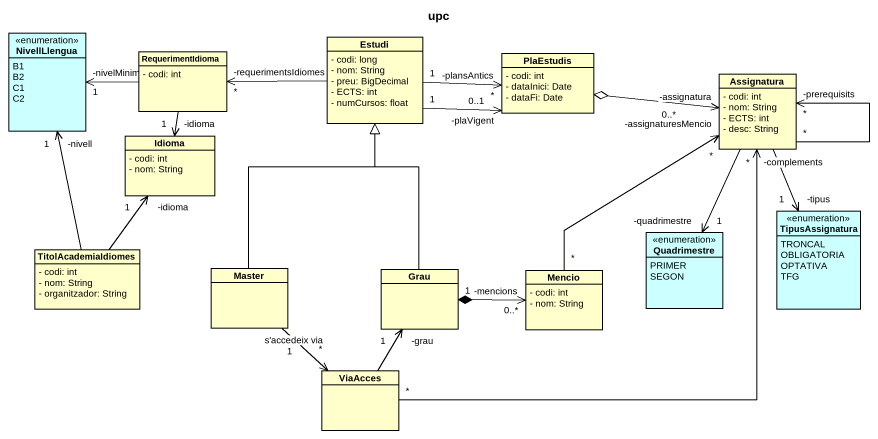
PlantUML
@startuml
title upc
hide circle
hide empty members
skinparam classAttributeIconSize 0
enum NivellLlengua #CCFFFF {
  B1
  B2
  C1
  C2
}
class RequerimentIdioma {
  - codi: int
}
class Estudi {
  - codi: long
  - nom: String
  - preu: BigDecimal
  - ECTS: int
  - numCursos: float
}
class PlaEstudis {
  - codi: int
  - dataInici: Date
  - dataFi: Date
}
class Assignatura {
  - codi: int
  - nom: String
  - ECTS: int
  - desc: String
}
class Idioma {
  - codi: int
  - nom: String
}
enum Quadrimestre #CCFFFF {
  PRIMER
  SEGON
}
enum TipusAssignatura #CCFFFF {
  TRONCAL
  OBLIGATORIA
  OPTATIVA
  TFG
}
class TitolAcademiaIdiomes {
  - codi: int
  - nom: String
  - organitzador: String
}
class Master
class Grau
class Mencio {
  - codi: int
  - nom: String
}
class ViaAcces
RequerimentIdioma -left-> "-nivelMinim\n1" NivellLlengua
RequerimentIdioma --> "-idioma\n1" Idioma
Estudi -left-> "-requerimentsIdiomes\n*" RequerimentIdioma
Estudi "1" -right-> "-plansAntics\n*" PlaEstudis
Estudi "1" -right-> "-plaVigent\n0..1" PlaEstudis
Assignatura "-assignatura\n0..*" <-left-o PlaEstudis
Assignatura "*" --> "-prerequisits\n*" Assignatura
Assignatura --> "-quadrimestre\n1" Quadrimestre
Assignatura --> "-tipus\n1" TipusAssignatura
TitolAcademiaIdiomes -up-> "-nivell\n1" NivellLlengua
TitolAcademiaIdiomes -up-> "-idioma\n1" Idioma
Master -up-|> Estudi
Master "1" --> "*" ViaAcces : s'accedeix via
Grau -up-|> Estudi
Mencio "*" -up-> "-assignaturesMencio\n*" Assignatura
Mencio "-mencions\n0..*" <-left-* "1" Grau
ViaAcces "*" -up-> "-complements\n*" Assignatura
ViaAcces -up-> "-grau\n1" Grau
@enduml
